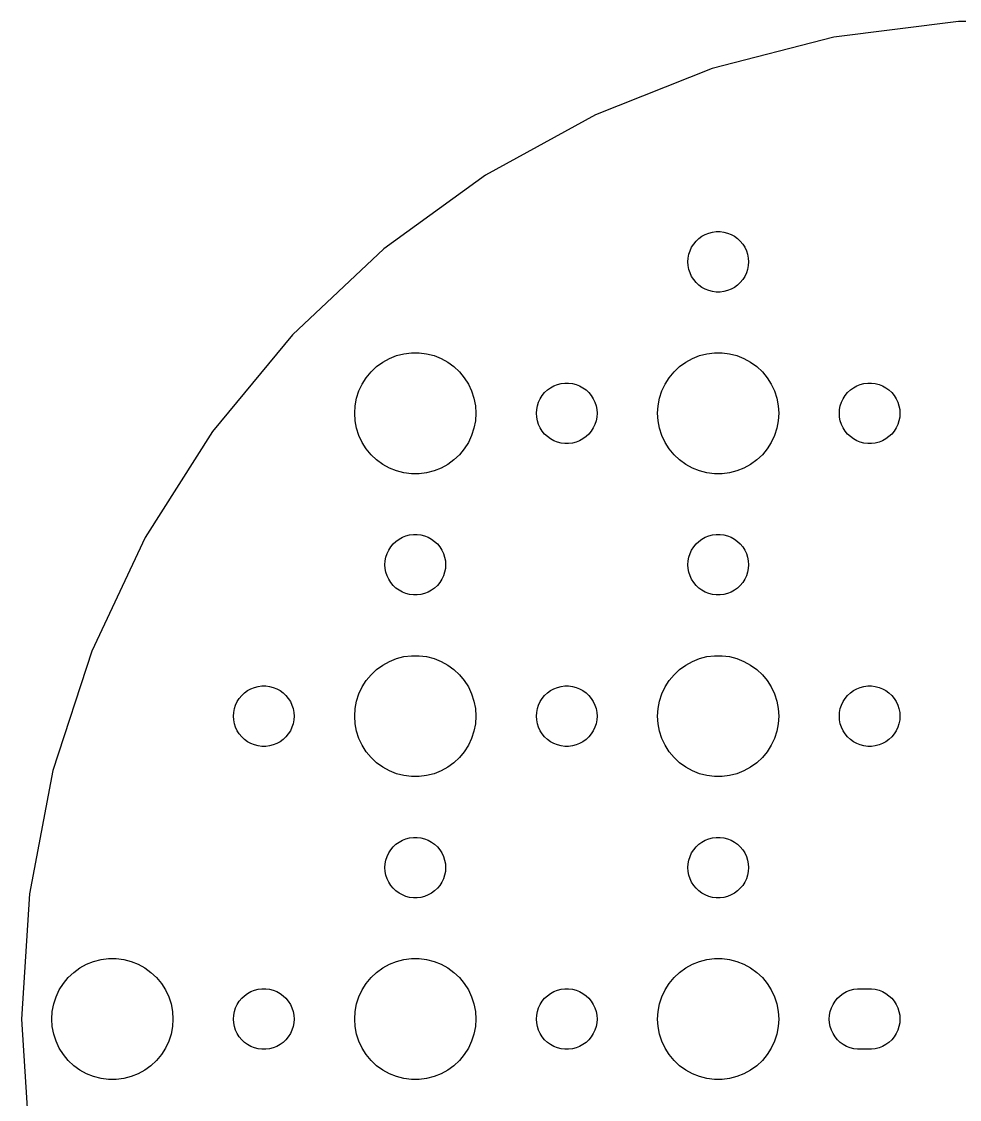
# Model space of a CAD drawing. Header units: metres. Extents: x -49 to 49, y -49 to 159.
# Drawn here: x -49.5 to -3.1, y 106 to 159.4 of the extents above; entities that cross this region are included whole.
import ezdxf

# ---------------------------------------------------------------- set-up
doc = ezdxf.new("R2010")
doc.units = ezdxf.units.M

msp = doc.modelspace()

# ---------------------------------------------------------------- linework, layer by layer
for p, q in [((-3.10791, 159.399), (-9.27475, 158.62)), ((3.10791, 159.399), (-3.10791, 159.399)), ((-9.27475, 158.62), (-15.2953, 157.074)), ((-15.2953, 157.074), (-21.0747, 154.786)), ((-21.0747, 154.786), (-26.5217, 151.791)), ((-26.5217, 151.791), (-31.5504, 148.138)), ((-15.4635, 148.927), (-15.2811, 148.973)), ((-15.2811, 148.973), (-15.0942, 148.997)), ((-15.0942, 148.997), (-14.9058, 148.997)), ((-14.9058, 148.997), (-14.7189, 148.973)), ((-14.7189, 148.973), (-14.5365, 148.927)), ((-16.2135, 148.382), (-16.0934, 148.527)), ((-16.0934, 148.527), (-15.9561, 148.656)), ((-15.9561, 148.656), (-15.8037, 148.766)), ((-15.8037, 148.766), (-15.6387, 148.857)), ((-15.6387, 148.857), (-15.4635, 148.927)), ((-14.5365, 148.927), (-14.3613, 148.857)), ((-14.3613, 148.857), (-14.1963, 148.766)), ((-14.1963, 148.766), (-14.0439, 148.656)), ((-14.0439, 148.656), (-13.9065, 148.527)), ((-13.9065, 148.527), (-13.7865, 148.382)), ((-31.5504, 148.138), (-36.0816, 143.883)), ((-16.4882, 147.688), (-16.4529, 147.873)), ((-16.4529, 147.873), (-16.3947, 148.052)), ((-16.3947, 148.052), (-16.3145, 148.223)), ((-16.3145, 148.223), (-16.2135, 148.382)), ((-13.7865, 148.382), (-13.6855, 148.223)), ((-13.6855, 148.223), (-13.6053, 148.052)), ((-13.6053, 148.052), (-13.5471, 147.873)), ((-13.5471, 147.873), (-13.5118, 147.688)), ((-16.5, 147.5), (-16.4882, 147.688)), ((-16.4882, 147.312), (-16.5, 147.5)), ((-13.5118, 147.688), (-13.5, 147.5)), ((-13.5, 147.5), (-13.5118, 147.312)), ((-16.4529, 147.127), (-16.4882, 147.312)), ((-16.3947, 146.948), (-16.4529, 147.127)), ((-16.3145, 146.777), (-16.3947, 146.948)), ((-13.6053, 146.948), (-13.6855, 146.777)), ((-13.5471, 147.127), (-13.6053, 146.948)), ((-13.5118, 147.312), (-13.5471, 147.127)), ((-16.2135, 146.618), (-16.3145, 146.777)), ((-16.0934, 146.473), (-16.2135, 146.618)), ((-15.9561, 146.344), (-16.0934, 146.473)), ((-15.8037, 146.234), (-15.9561, 146.344)), ((-14.0439, 146.344), (-14.1963, 146.234)), ((-13.9065, 146.473), (-14.0439, 146.344)), ((-13.7865, 146.618), (-13.9065, 146.473)), ((-13.6855, 146.777), (-13.7865, 146.618)), ((-15.6387, 146.143), (-15.8037, 146.234)), ((-15.4635, 146.073), (-15.6387, 146.143)), ((-15.2811, 146.027), (-15.4635, 146.073)), ((-15.0942, 146.003), (-15.2811, 146.027)), ((-14.9058, 146.003), (-15.0942, 146.003)), ((-14.7189, 146.027), (-14.9058, 146.003)), ((-14.5365, 146.073), (-14.7189, 146.027)), ((-14.3613, 146.143), (-14.5365, 146.073)), ((-14.1963, 146.234), (-14.3613, 146.143)), ((-36.0816, 143.883), (-40.0437, 139.093)), ((-31.9123, 142.312), (-31.6075, 142.533)), ((-31.6075, 142.533), (-31.2773, 142.714)), ((-31.2773, 142.714), (-30.927, 142.853)), ((-30.927, 142.853), (-30.5621, 142.947)), ((-30.5621, 142.947), (-30.1884, 142.994)), ((-30.1884, 142.994), (-29.8116, 142.994)), ((-29.8116, 142.994), (-29.4379, 142.947)), ((-29.4379, 142.947), (-29.0729, 142.853)), ((-29.0729, 142.853), (-28.7227, 142.714)), ((-28.7227, 142.714), (-28.3925, 142.533)), ((-28.3925, 142.533), (-28.0877, 142.312)), ((-16.9123, 142.312), (-16.6075, 142.533)), ((-16.6075, 142.533), (-16.2773, 142.714)), ((-16.2773, 142.714), (-15.927, 142.853)), ((-15.927, 142.853), (-15.5621, 142.947)), ((-15.5621, 142.947), (-15.1884, 142.994)), ((-15.1884, 142.994), (-14.8116, 142.994)), ((-14.8116, 142.994), (-14.4379, 142.947)), ((-14.4379, 142.947), (-14.0729, 142.853)), ((-14.0729, 142.853), (-13.7227, 142.714)), ((-13.7227, 142.714), (-13.3925, 142.533)), ((-13.3925, 142.533), (-13.0877, 142.312)), ((-32.427, 141.763), (-32.1869, 142.054)), ((-32.1869, 142.054), (-31.9123, 142.312)), ((-28.0877, 142.312), (-27.8131, 142.054)), ((-27.8131, 142.054), (-27.5729, 141.763)), ((-17.427, 141.763), (-17.1869, 142.054)), ((-17.1869, 142.054), (-16.9123, 142.312)), ((-13.0877, 142.312), (-12.8131, 142.054)), ((-12.8131, 142.054), (-12.5729, 141.763)), ((-32.6289, 141.445), (-32.427, 141.763)), ((-27.5729, 141.763), (-27.3711, 141.445)), ((-22.9635, 141.427), (-22.7811, 141.473)), ((-22.7811, 141.473), (-22.5942, 141.497)), ((-22.5942, 141.497), (-22.4058, 141.497)), ((-22.4058, 141.497), (-22.2189, 141.473)), ((-22.2189, 141.473), (-22.0365, 141.427)), ((-17.6289, 141.445), (-17.427, 141.763)), ((-12.5729, 141.763), (-12.3711, 141.445)), ((-7.96352, 141.427), (-7.78107, 141.473)), ((-7.78107, 141.473), (-7.59418, 141.497)), ((-7.59418, 141.497), (-7.40581, 141.497)), ((-7.40581, 141.497), (-7.21892, 141.473)), ((-7.21892, 141.473), (-7.03647, 141.427)), ((-32.9057, 140.746), (-32.7893, 141.104)), ((-32.7893, 141.104), (-32.6289, 141.445)), ((-27.3711, 141.445), (-27.2107, 141.104)), ((-27.2107, 141.104), (-27.0942, 140.746)), ((-23.7135, 140.882), (-23.5934, 141.027)), ((-23.5934, 141.027), (-23.4561, 141.156)), ((-23.4561, 141.156), (-23.3037, 141.266)), ((-23.3037, 141.266), (-23.1387, 141.357)), ((-23.1387, 141.357), (-22.9635, 141.427)), ((-22.0365, 141.427), (-21.8613, 141.357)), ((-21.8613, 141.357), (-21.6963, 141.266)), ((-21.6963, 141.266), (-21.5439, 141.156)), ((-21.5439, 141.156), (-21.4065, 141.027)), ((-21.4065, 141.027), (-21.2865, 140.882)), ((-17.9057, 140.746), (-17.7893, 141.104)), ((-17.7893, 141.104), (-17.6289, 141.445)), ((-12.3711, 141.445), (-12.2107, 141.104)), ((-12.2107, 141.104), (-12.0942, 140.746)), ((-8.71352, 140.882), (-8.59344, 141.027)), ((-8.59344, 141.027), (-8.45613, 141.156)), ((-8.45613, 141.156), (-8.30373, 141.266)), ((-8.30373, 141.266), (-8.13866, 141.357)), ((-8.13866, 141.357), (-7.96352, 141.427)), ((-7.03647, 141.427), (-6.86133, 141.357)), ((-6.86133, 141.357), (-6.69626, 141.266)), ((-6.69626, 141.266), (-6.54385, 141.156)), ((-6.54385, 141.156), (-6.40654, 141.027)), ((-6.40654, 141.027), (-6.28647, 140.882)), ((-32.9763, 140.376), (-32.9057, 140.746)), ((-27.0942, 140.746), (-27.0237, 140.376)), ((-23.9529, 140.373), (-23.8947, 140.552)), ((-23.8947, 140.552), (-23.8145, 140.723)), ((-23.8145, 140.723), (-23.7135, 140.882)), ((-21.2865, 140.882), (-21.1855, 140.723)), ((-21.1855, 140.723), (-21.1053, 140.552)), ((-21.1053, 140.552), (-21.0471, 140.373)), ((-17.9763, 140.376), (-17.9057, 140.746)), ((-12.0942, 140.746), (-12.0237, 140.376)), ((-8.95287, 140.373), (-8.89465, 140.552)), ((-8.89465, 140.552), (-8.81445, 140.723)), ((-8.81445, 140.723), (-8.71352, 140.882)), ((-6.28647, 140.882), (-6.18553, 140.723)), ((-6.18553, 140.723), (-6.10533, 140.552)), ((-6.10533, 140.552), (-6.04712, 140.373)), ((-33, 140), (-32.9763, 140.376)), ((-32.9763, 139.624), (-33, 140)), ((-27.0237, 140.376), (-27, 140)), ((-27, 140), (-27.0237, 139.624)), ((-24, 140), (-23.9882, 140.188)), ((-23.9882, 139.812), (-24, 140)), ((-23.9882, 140.188), (-23.9529, 140.373)), ((-21.0471, 140.373), (-21.0118, 140.188)), ((-21.0118, 140.188), (-21, 140)), ((-21, 140), (-21.0118, 139.812)), ((-18, 140), (-17.9763, 140.376)), ((-17.9763, 139.624), (-18, 140)), ((-12.0237, 140.376), (-12, 140)), ((-12, 140), (-12.0237, 139.624)), ((-9, 140), (-8.98816, 140.188)), ((-8.98816, 139.812), (-9, 140)), ((-8.98816, 140.188), (-8.95287, 140.373)), ((-6.04712, 140.373), (-6.01183, 140.188)), ((-6.01183, 140.188), (-6, 140)), ((-6, 140), (-6.01183, 139.812)), ((-32.9057, 139.254), (-32.9763, 139.624)), ((-27.0237, 139.624), (-27.0942, 139.254)), ((-23.9529, 139.627), (-23.9882, 139.812)), ((-23.8947, 139.448), (-23.9529, 139.627)), ((-23.8145, 139.277), (-23.8947, 139.448)), ((-21.1053, 139.448), (-21.1855, 139.277)), ((-21.0471, 139.627), (-21.1053, 139.448)), ((-21.0118, 139.812), (-21.0471, 139.627)), ((-17.9057, 139.254), (-17.9763, 139.624)), ((-12.0237, 139.624), (-12.0942, 139.254)), ((-8.95287, 139.627), (-8.98816, 139.812)), ((-8.89465, 139.448), (-8.95287, 139.627)), ((-8.81445, 139.277), (-8.89465, 139.448)), ((-6.10533, 139.448), (-6.18553, 139.277)), ((-6.04712, 139.627), (-6.10533, 139.448)), ((-6.01183, 139.812), (-6.04712, 139.627)), ((-40.0437, 139.093), (-43.3743, 133.845)), ((-32.7893, 138.896), (-32.9057, 139.254)), ((-32.6289, 138.555), (-32.7893, 138.896)), ((-27.2107, 138.896), (-27.3711, 138.555)), ((-27.0942, 139.254), (-27.2107, 138.896)), ((-23.7135, 139.118), (-23.8145, 139.277)), ((-23.5934, 138.973), (-23.7135, 139.118)), ((-23.4561, 138.844), (-23.5934, 138.973)), ((-23.3037, 138.734), (-23.4561, 138.844)), ((-21.5439, 138.844), (-21.6963, 138.734)), ((-21.4065, 138.973), (-21.5439, 138.844)), ((-21.2865, 139.118), (-21.4065, 138.973)), ((-21.1855, 139.277), (-21.2865, 139.118)), ((-17.7893, 138.896), (-17.9057, 139.254)), ((-17.6289, 138.555), (-17.7893, 138.896)), ((-12.2107, 138.896), (-12.3711, 138.555)), ((-12.0942, 139.254), (-12.2107, 138.896)), ((-8.71352, 139.118), (-8.81445, 139.277)), ((-8.59344, 138.973), (-8.71352, 139.118)), ((-8.45613, 138.844), (-8.59344, 138.973)), ((-8.30373, 138.734), (-8.45613, 138.844)), ((-6.54385, 138.844), (-6.69626, 138.734)), ((-6.40654, 138.973), (-6.54385, 138.844)), ((-6.28647, 139.118), (-6.40654, 138.973)), ((-6.18553, 139.277), (-6.28647, 139.118)), ((-32.427, 138.237), (-32.6289, 138.555)), ((-27.3711, 138.555), (-27.5729, 138.237)), ((-23.1387, 138.643), (-23.3037, 138.734)), ((-22.9635, 138.573), (-23.1387, 138.643)), ((-22.7811, 138.527), (-22.9635, 138.573)), ((-22.5942, 138.503), (-22.7811, 138.527)), ((-22.4058, 138.503), (-22.5942, 138.503)), ((-22.2189, 138.527), (-22.4058, 138.503)), ((-22.0365, 138.573), (-22.2189, 138.527)), ((-21.8613, 138.643), (-22.0365, 138.573)), ((-21.6963, 138.734), (-21.8613, 138.643)), ((-17.427, 138.237), (-17.6289, 138.555)), ((-12.3711, 138.555), (-12.5729, 138.237)), ((-8.13866, 138.643), (-8.30373, 138.734)), ((-7.96352, 138.573), (-8.13866, 138.643)), ((-7.78107, 138.527), (-7.96352, 138.573)), ((-7.59418, 138.503), (-7.78107, 138.527)), ((-7.40581, 138.503), (-7.59418, 138.503)), ((-7.21892, 138.527), (-7.40581, 138.503)), ((-7.03647, 138.573), (-7.21892, 138.527)), ((-6.86133, 138.643), (-7.03647, 138.573)), ((-6.69626, 138.734), (-6.86133, 138.643)), ((-32.1869, 137.946), (-32.427, 138.237)), ((-31.9123, 137.688), (-32.1869, 137.946)), ((-27.8131, 137.946), (-28.0877, 137.688)), ((-27.5729, 138.237), (-27.8131, 137.946)), ((-17.1869, 137.946), (-17.427, 138.237)), ((-16.9123, 137.688), (-17.1869, 137.946)), ((-12.8131, 137.946), (-13.0877, 137.688)), ((-12.5729, 138.237), (-12.8131, 137.946)), ((-31.6075, 137.467), (-31.9123, 137.688)), ((-31.2773, 137.286), (-31.6075, 137.467)), ((-30.927, 137.147), (-31.2773, 137.286)), ((-28.7227, 137.286), (-29.0729, 137.147)), ((-28.3925, 137.467), (-28.7227, 137.286)), ((-28.0877, 137.688), (-28.3925, 137.467)), ((-16.6075, 137.467), (-16.9123, 137.688)), ((-16.2773, 137.286), (-16.6075, 137.467)), ((-15.927, 137.147), (-16.2773, 137.286)), ((-13.7227, 137.286), (-14.0729, 137.147)), ((-13.3925, 137.467), (-13.7227, 137.286)), ((-13.0877, 137.688), (-13.3925, 137.467)), ((-30.5621, 137.053), (-30.927, 137.147)), ((-30.1884, 137.006), (-30.5621, 137.053)), ((-29.8116, 137.006), (-30.1884, 137.006)), ((-29.4379, 137.053), (-29.8116, 137.006)), ((-29.0729, 137.147), (-29.4379, 137.053)), ((-15.5621, 137.053), (-15.927, 137.147)), ((-15.1884, 137.006), (-15.5621, 137.053)), ((-14.8116, 137.006), (-15.1884, 137.006)), ((-14.4379, 137.053), (-14.8116, 137.006)), ((-14.0729, 137.147), (-14.4379, 137.053)), ((-30.2811, 133.973), (-30.0942, 133.997)), ((-30.0942, 133.997), (-29.9058, 133.997)), ((-29.9058, 133.997), (-29.7189, 133.973)), ((-15.2811, 133.973), (-15.0942, 133.997)), ((-15.0942, 133.997), (-14.9058, 133.997)), ((-14.9058, 133.997), (-14.7189, 133.973)), ((-43.3743, 133.845), (-46.0209, 128.221)), ((-31.2135, 133.382), (-31.0934, 133.527)), ((-31.0934, 133.527), (-30.9561, 133.656)), ((-30.9561, 133.656), (-30.8037, 133.766)), ((-30.8037, 133.766), (-30.6387, 133.857)), ((-30.6387, 133.857), (-30.4635, 133.927)), ((-30.4635, 133.927), (-30.2811, 133.973)), ((-29.7189, 133.973), (-29.5365, 133.927)), ((-29.5365, 133.927), (-29.3613, 133.857)), ((-29.3613, 133.857), (-29.1963, 133.766)), ((-29.1963, 133.766), (-29.0439, 133.656)), ((-29.0439, 133.656), (-28.9065, 133.527)), ((-28.9065, 133.527), (-28.7865, 133.382)), ((-16.2135, 133.382), (-16.0934, 133.527)), ((-16.0934, 133.527), (-15.9561, 133.656)), ((-15.9561, 133.656), (-15.8037, 133.766)), ((-15.8037, 133.766), (-15.6387, 133.857)), ((-15.6387, 133.857), (-15.4635, 133.927)), ((-15.4635, 133.927), (-15.2811, 133.973)), ((-14.7189, 133.973), (-14.5365, 133.927)), ((-14.5365, 133.927), (-14.3613, 133.857)), ((-14.3613, 133.857), (-14.1963, 133.766)), ((-14.1963, 133.766), (-14.0439, 133.656)), ((-14.0439, 133.656), (-13.9065, 133.527)), ((-13.9065, 133.527), (-13.7865, 133.382)), ((-31.4529, 132.873), (-31.3947, 133.052)), ((-31.3947, 133.052), (-31.3145, 133.223)), ((-31.3145, 133.223), (-31.2135, 133.382)), ((-28.7865, 133.382), (-28.6855, 133.223)), ((-28.6855, 133.223), (-28.6053, 133.052)), ((-28.6053, 133.052), (-28.5471, 132.873)), ((-16.4529, 132.873), (-16.3947, 133.052)), ((-16.3947, 133.052), (-16.3145, 133.223)), ((-16.3145, 133.223), (-16.2135, 133.382)), ((-13.7865, 133.382), (-13.6855, 133.223)), ((-13.6855, 133.223), (-13.6053, 133.052)), ((-13.6053, 133.052), (-13.5471, 132.873)), ((-31.5, 132.5), (-31.4882, 132.688)), ((-31.4882, 132.312), (-31.5, 132.5)), ((-31.4882, 132.688), (-31.4529, 132.873)), ((-28.5471, 132.873), (-28.5118, 132.688)), ((-28.5118, 132.688), (-28.5, 132.5)), ((-28.5, 132.5), (-28.5118, 132.312)), ((-16.5, 132.5), (-16.4882, 132.688)), ((-16.4882, 132.312), (-16.5, 132.5)), ((-16.4882, 132.688), (-16.4529, 132.873)), ((-13.5471, 132.873), (-13.5118, 132.688)), ((-13.5118, 132.688), (-13.5, 132.5)), ((-13.5, 132.5), (-13.5118, 132.312)), ((-31.4529, 132.127), (-31.4882, 132.312)), ((-31.3947, 131.948), (-31.4529, 132.127)), ((-31.3145, 131.777), (-31.3947, 131.948)), ((-28.6053, 131.948), (-28.6855, 131.777)), ((-28.5471, 132.127), (-28.6053, 131.948)), ((-28.5118, 132.312), (-28.5471, 132.127)), ((-16.4529, 132.127), (-16.4882, 132.312)), ((-16.3947, 131.948), (-16.4529, 132.127)), ((-16.3145, 131.777), (-16.3947, 131.948)), ((-13.6053, 131.948), (-13.6855, 131.777)), ((-13.5471, 132.127), (-13.6053, 131.948)), ((-13.5118, 132.312), (-13.5471, 132.127)), ((-31.2135, 131.618), (-31.3145, 131.777)), ((-31.0934, 131.473), (-31.2135, 131.618)), ((-30.9561, 131.344), (-31.0934, 131.473)), ((-30.8037, 131.234), (-30.9561, 131.344)), ((-29.0439, 131.344), (-29.1963, 131.234)), ((-28.9065, 131.473), (-29.0439, 131.344)), ((-28.7865, 131.618), (-28.9065, 131.473)), ((-28.6855, 131.777), (-28.7865, 131.618)), ((-16.2135, 131.618), (-16.3145, 131.777)), ((-16.0934, 131.473), (-16.2135, 131.618)), ((-15.9561, 131.344), (-16.0934, 131.473)), ((-15.8037, 131.234), (-15.9561, 131.344)), ((-14.0439, 131.344), (-14.1963, 131.234)), ((-13.9065, 131.473), (-14.0439, 131.344)), ((-13.7865, 131.618), (-13.9065, 131.473)), ((-13.6855, 131.777), (-13.7865, 131.618)), ((-30.6387, 131.143), (-30.8037, 131.234)), ((-30.4635, 131.073), (-30.6387, 131.143)), ((-30.2811, 131.027), (-30.4635, 131.073)), ((-30.0942, 131.003), (-30.2811, 131.027)), ((-29.9058, 131.003), (-30.0942, 131.003)), ((-29.7189, 131.027), (-29.9058, 131.003)), ((-29.5365, 131.073), (-29.7189, 131.027)), ((-29.3613, 131.143), (-29.5365, 131.073)), ((-29.1963, 131.234), (-29.3613, 131.143)), ((-15.6387, 131.143), (-15.8037, 131.234)), ((-15.4635, 131.073), (-15.6387, 131.143)), ((-15.2811, 131.027), (-15.4635, 131.073)), ((-15.0942, 131.003), (-15.2811, 131.027)), ((-14.9058, 131.003), (-15.0942, 131.003)), ((-14.7189, 131.027), (-14.9058, 131.003)), ((-14.5365, 131.073), (-14.7189, 131.027)), ((-14.3613, 131.143), (-14.5365, 131.073)), ((-14.1963, 131.234), (-14.3613, 131.143)), ((-46.0209, 128.221), (-47.9417, 122.309)), ((-31.6075, 127.533), (-31.2773, 127.714)), ((-31.2773, 127.714), (-30.927, 127.853)), ((-30.927, 127.853), (-30.5621, 127.947)), ((-30.5621, 127.947), (-30.1884, 127.994)), ((-30.1884, 127.994), (-29.8116, 127.994)), ((-29.8116, 127.994), (-29.4379, 127.947)), ((-29.4379, 127.947), (-29.0729, 127.853)), ((-29.0729, 127.853), (-28.7227, 127.714)), ((-28.7227, 127.714), (-28.3925, 127.533)), ((-16.6075, 127.533), (-16.2773, 127.714)), ((-16.2773, 127.714), (-15.927, 127.853)), ((-15.927, 127.853), (-15.5621, 127.947)), ((-15.5621, 127.947), (-15.1884, 127.994)), ((-15.1884, 127.994), (-14.8116, 127.994)), ((-14.8116, 127.994), (-14.4379, 127.947)), ((-14.4379, 127.947), (-14.0729, 127.853)), ((-14.0729, 127.853), (-13.7227, 127.714)), ((-13.7227, 127.714), (-13.3925, 127.533)), ((-32.427, 126.763), (-32.1869, 127.054)), ((-32.1869, 127.054), (-31.9123, 127.312)), ((-31.9123, 127.312), (-31.6075, 127.533)), ((-28.3925, 127.533), (-28.0877, 127.312)), ((-28.0877, 127.312), (-27.8131, 127.054)), ((-27.8131, 127.054), (-27.5729, 126.763)), ((-17.427, 126.763), (-17.1869, 127.054)), ((-17.1869, 127.054), (-16.9123, 127.312)), ((-16.9123, 127.312), (-16.6075, 127.533)), ((-13.3925, 127.533), (-13.0877, 127.312)), ((-13.0877, 127.312), (-12.8131, 127.054)), ((-12.8131, 127.054), (-12.5729, 126.763)), ((-32.6289, 126.445), (-32.427, 126.763)), ((-27.5729, 126.763), (-27.3711, 126.445)), ((-17.6289, 126.445), (-17.427, 126.763)), ((-12.5729, 126.763), (-12.3711, 126.445)), ((-38.7135, 125.882), (-38.5934, 126.027)), ((-38.5934, 126.027), (-38.4561, 126.156)), ((-38.4561, 126.156), (-38.3037, 126.266)), ((-38.3037, 126.266), (-38.1387, 126.357)), ((-38.1387, 126.357), (-37.9635, 126.427)), ((-37.9635, 126.427), (-37.7811, 126.473)), ((-37.7811, 126.473), (-37.5942, 126.497)), ((-37.5942, 126.497), (-37.4058, 126.497)), ((-37.4058, 126.497), (-37.2189, 126.473)), ((-37.2189, 126.473), (-37.0365, 126.427)), ((-37.0365, 126.427), (-36.8613, 126.357)), ((-36.8613, 126.357), (-36.6963, 126.266)), ((-36.6963, 126.266), (-36.5439, 126.156)), ((-36.5439, 126.156), (-36.4065, 126.027)), ((-36.4065, 126.027), (-36.2865, 125.882)), ((-32.9057, 125.746), (-32.7893, 126.104)), ((-32.7893, 126.104), (-32.6289, 126.445)), ((-27.3711, 126.445), (-27.2107, 126.104)), ((-27.2107, 126.104), (-27.0942, 125.746)), ((-23.7135, 125.882), (-23.5934, 126.027)), ((-23.5934, 126.027), (-23.4561, 126.156)), ((-23.4561, 126.156), (-23.3037, 126.266)), ((-23.3037, 126.266), (-23.1387, 126.357)), ((-23.1387, 126.357), (-22.9635, 126.427)), ((-22.9635, 126.427), (-22.7811, 126.473)), ((-22.7811, 126.473), (-22.5942, 126.497)), ((-22.5942, 126.497), (-22.4058, 126.497)), ((-22.4058, 126.497), (-22.2189, 126.473)), ((-22.2189, 126.473), (-22.0365, 126.427)), ((-22.0365, 126.427), (-21.8613, 126.357)), ((-21.8613, 126.357), (-21.6963, 126.266)), ((-21.6963, 126.266), (-21.5439, 126.156)), ((-21.5439, 126.156), (-21.4065, 126.027)), ((-21.4065, 126.027), (-21.2865, 125.882)), ((-17.9057, 125.746), (-17.7893, 126.104)), ((-17.7893, 126.104), (-17.6289, 126.445)), ((-12.3711, 126.445), (-12.2107, 126.104)), ((-12.2107, 126.104), (-12.0942, 125.746)), ((-8.71352, 125.882), (-8.59344, 126.027)), ((-8.59344, 126.027), (-8.45613, 126.156)), ((-8.45613, 126.156), (-8.30373, 126.266)), ((-8.30373, 126.266), (-8.13866, 126.357)), ((-8.13866, 126.357), (-7.96352, 126.427)), ((-7.96352, 126.427), (-7.78107, 126.473)), ((-7.78107, 126.473), (-7.59418, 126.497)), ((-7.59418, 126.497), (-7.40581, 126.497)), ((-7.40581, 126.497), (-7.21892, 126.473)), ((-7.21892, 126.473), (-7.03647, 126.427)), ((-7.03647, 126.427), (-6.86133, 126.357)), ((-6.86133, 126.357), (-6.69626, 126.266)), ((-6.69626, 126.266), (-6.54385, 126.156)), ((-6.54385, 126.156), (-6.40654, 126.027)), ((-6.40654, 126.027), (-6.28647, 125.882)), ((-38.9529, 125.373), (-38.8947, 125.552)), ((-38.8947, 125.552), (-38.8145, 125.723)), ((-38.8145, 125.723), (-38.7135, 125.882)), ((-36.2865, 125.882), (-36.1855, 125.723)), ((-36.1855, 125.723), (-36.1053, 125.552)), ((-36.1053, 125.552), (-36.0471, 125.373)), ((-32.9763, 125.376), (-32.9057, 125.746)), ((-27.0942, 125.746), (-27.0237, 125.376)), ((-23.9529, 125.373), (-23.8947, 125.552)), ((-23.8947, 125.552), (-23.8145, 125.723)), ((-23.8145, 125.723), (-23.7135, 125.882)), ((-21.2865, 125.882), (-21.1855, 125.723)), ((-21.1855, 125.723), (-21.1053, 125.552)), ((-21.1053, 125.552), (-21.0471, 125.373)), ((-17.9763, 125.376), (-17.9057, 125.746)), ((-12.0942, 125.746), (-12.0237, 125.376)), ((-8.95287, 125.373), (-8.89465, 125.552)), ((-8.89465, 125.552), (-8.81445, 125.723)), ((-8.81445, 125.723), (-8.71352, 125.882)), ((-6.28647, 125.882), (-6.18553, 125.723)), ((-6.18553, 125.723), (-6.10533, 125.552)), ((-6.10533, 125.552), (-6.04712, 125.373)), ((-39, 125), (-38.9882, 125.188)), ((-38.9882, 124.812), (-39, 125)), ((-38.9882, 125.188), (-38.9529, 125.373)), ((-36.0471, 125.373), (-36.0118, 125.188)), ((-36.0118, 125.188), (-36, 125)), ((-36, 125), (-36.0118, 124.812)), ((-33, 125), (-32.9763, 125.376)), ((-32.9763, 124.624), (-33, 125)), ((-27.0237, 125.376), (-27, 125)), ((-27, 125), (-27.0237, 124.624)), ((-24, 125), (-23.9882, 125.188)), ((-23.9882, 124.812), (-24, 125)), ((-23.9882, 125.188), (-23.9529, 125.373)), ((-21.0471, 125.373), (-21.0118, 125.188)), ((-21.0118, 125.188), (-21, 125)), ((-21, 125), (-21.0118, 124.812)), ((-18, 125), (-17.9763, 125.376)), ((-17.9763, 124.624), (-18, 125)), ((-12.0237, 125.376), (-12, 125)), ((-12, 125), (-12.0237, 124.624)), ((-9, 125), (-8.98816, 125.188)), ((-8.98816, 124.812), (-9, 125)), ((-8.98816, 125.188), (-8.95287, 125.373)), ((-6.04712, 125.373), (-6.01183, 125.188)), ((-6.01183, 125.188), (-6, 125)), ((-6, 125), (-6.01183, 124.812)), ((-38.9529, 124.627), (-38.9882, 124.812)), ((-38.8947, 124.448), (-38.9529, 124.627)), ((-38.8145, 124.277), (-38.8947, 124.448)), ((-36.1053, 124.448), (-36.1855, 124.277)), ((-36.0471, 124.627), (-36.1053, 124.448)), ((-36.0118, 124.812), (-36.0471, 124.627)), ((-32.9057, 124.254), (-32.9763, 124.624)), ((-27.0237, 124.624), (-27.0942, 124.254)), ((-23.9529, 124.627), (-23.9882, 124.812)), ((-23.8947, 124.448), (-23.9529, 124.627)), ((-23.8145, 124.277), (-23.8947, 124.448)), ((-21.1053, 124.448), (-21.1855, 124.277)), ((-21.0471, 124.627), (-21.1053, 124.448)), ((-21.0118, 124.812), (-21.0471, 124.627)), ((-17.9057, 124.254), (-17.9763, 124.624)), ((-12.0237, 124.624), (-12.0942, 124.254)), ((-8.95287, 124.627), (-8.98816, 124.812)), ((-8.89465, 124.448), (-8.95287, 124.627)), ((-8.81445, 124.277), (-8.89465, 124.448)), ((-6.10533, 124.448), (-6.18553, 124.277)), ((-6.04712, 124.627), (-6.10533, 124.448)), ((-6.01183, 124.812), (-6.04712, 124.627)), ((-38.7135, 124.118), (-38.8145, 124.277)), ((-38.5934, 123.973), (-38.7135, 124.118)), ((-38.4561, 123.844), (-38.5934, 123.973)), ((-38.3037, 123.734), (-38.4561, 123.844)), ((-36.5439, 123.844), (-36.6963, 123.734)), ((-36.4065, 123.973), (-36.5439, 123.844)), ((-36.2865, 124.118), (-36.4065, 123.973)), ((-36.1855, 124.277), (-36.2865, 124.118)), ((-32.7893, 123.896), (-32.9057, 124.254)), ((-32.6289, 123.555), (-32.7893, 123.896)), ((-27.2107, 123.896), (-27.3711, 123.555)), ((-27.0942, 124.254), (-27.2107, 123.896)), ((-23.7135, 124.118), (-23.8145, 124.277)), ((-23.5934, 123.973), (-23.7135, 124.118)), ((-23.4561, 123.844), (-23.5934, 123.973)), ((-23.3037, 123.734), (-23.4561, 123.844)), ((-21.5439, 123.844), (-21.6963, 123.734)), ((-21.4065, 123.973), (-21.5439, 123.844)), ((-21.2865, 124.118), (-21.4065, 123.973)), ((-21.1855, 124.277), (-21.2865, 124.118)), ((-17.7893, 123.896), (-17.9057, 124.254)), ((-17.6289, 123.555), (-17.7893, 123.896)), ((-12.2107, 123.896), (-12.3711, 123.555)), ((-12.0942, 124.254), (-12.2107, 123.896)), ((-8.71352, 124.118), (-8.81445, 124.277)), ((-8.59344, 123.973), (-8.71352, 124.118)), ((-8.45613, 123.844), (-8.59344, 123.973)), ((-8.30373, 123.734), (-8.45613, 123.844)), ((-6.54385, 123.844), (-6.69626, 123.734)), ((-6.40654, 123.973), (-6.54385, 123.844)), ((-6.28647, 124.118), (-6.40654, 123.973)), ((-6.18553, 124.277), (-6.28647, 124.118)), ((-38.1387, 123.643), (-38.3037, 123.734)), ((-37.9635, 123.573), (-38.1387, 123.643)), ((-37.7811, 123.527), (-37.9635, 123.573)), ((-37.5942, 123.503), (-37.7811, 123.527)), ((-37.4058, 123.503), (-37.5942, 123.503)), ((-37.2189, 123.527), (-37.4058, 123.503)), ((-37.0365, 123.573), (-37.2189, 123.527)), ((-36.8613, 123.643), (-37.0365, 123.573)), ((-36.6963, 123.734), (-36.8613, 123.643)), ((-32.427, 123.237), (-32.6289, 123.555)), ((-27.3711, 123.555), (-27.5729, 123.237)), ((-23.1387, 123.643), (-23.3037, 123.734)), ((-22.9635, 123.573), (-23.1387, 123.643)), ((-22.7811, 123.527), (-22.9635, 123.573)), ((-22.5942, 123.503), (-22.7811, 123.527)), ((-22.4058, 123.503), (-22.5942, 123.503)), ((-22.2189, 123.527), (-22.4058, 123.503)), ((-22.0365, 123.573), (-22.2189, 123.527)), ((-21.8613, 123.643), (-22.0365, 123.573)), ((-21.6963, 123.734), (-21.8613, 123.643)), ((-17.427, 123.237), (-17.6289, 123.555)), ((-12.3711, 123.555), (-12.5729, 123.237)), ((-8.13866, 123.643), (-8.30373, 123.734)), ((-7.96352, 123.573), (-8.13866, 123.643)), ((-7.78107, 123.527), (-7.96352, 123.573)), ((-7.59418, 123.503), (-7.78107, 123.527)), ((-7.40581, 123.503), (-7.59418, 123.503)), ((-7.21892, 123.527), (-7.40581, 123.503)), ((-7.03647, 123.573), (-7.21892, 123.527)), ((-6.86133, 123.643), (-7.03647, 123.573)), ((-6.69626, 123.734), (-6.86133, 123.643)), ((-32.1869, 122.946), (-32.427, 123.237)), ((-31.9123, 122.688), (-32.1869, 122.946)), ((-27.8131, 122.946), (-28.0877, 122.688)), ((-27.5729, 123.237), (-27.8131, 122.946)), ((-17.1869, 122.946), (-17.427, 123.237)), ((-16.9123, 122.688), (-17.1869, 122.946)), ((-12.8131, 122.946), (-13.0877, 122.688)), ((-12.5729, 123.237), (-12.8131, 122.946)), ((-47.9417, 122.309), (-49.1064, 116.204)), ((-31.6075, 122.467), (-31.9123, 122.688)), ((-31.2773, 122.286), (-31.6075, 122.467)), ((-30.927, 122.147), (-31.2773, 122.286)), ((-28.7227, 122.286), (-29.0729, 122.147)), ((-28.3925, 122.467), (-28.7227, 122.286)), ((-28.0877, 122.688), (-28.3925, 122.467)), ((-16.6075, 122.467), (-16.9123, 122.688)), ((-16.2773, 122.286), (-16.6075, 122.467)), ((-15.927, 122.147), (-16.2773, 122.286)), ((-13.7227, 122.286), (-14.0729, 122.147)), ((-13.3925, 122.467), (-13.7227, 122.286)), ((-13.0877, 122.688), (-13.3925, 122.467)), ((-30.5621, 122.053), (-30.927, 122.147)), ((-30.1884, 122.006), (-30.5621, 122.053)), ((-29.8116, 122.006), (-30.1884, 122.006)), ((-29.4379, 122.053), (-29.8116, 122.006)), ((-29.0729, 122.147), (-29.4379, 122.053)), ((-15.5621, 122.053), (-15.927, 122.147)), ((-15.1884, 122.006), (-15.5621, 122.053)), ((-14.8116, 122.006), (-15.1884, 122.006)), ((-14.4379, 122.053), (-14.8116, 122.006)), ((-14.0729, 122.147), (-14.4379, 122.053)), ((-31.2135, 118.382), (-31.0934, 118.527)), ((-31.0934, 118.527), (-30.9561, 118.656)), ((-30.9561, 118.656), (-30.8037, 118.766)), ((-30.8037, 118.766), (-30.6387, 118.857)), ((-30.6387, 118.857), (-30.4635, 118.927)), ((-30.4635, 118.927), (-30.2811, 118.973)), ((-30.2811, 118.973), (-30.0942, 118.997)), ((-30.0942, 118.997), (-29.9058, 118.997)), ((-29.9058, 118.997), (-29.7189, 118.973)), ((-29.7189, 118.973), (-29.5365, 118.927)), ((-29.5365, 118.927), (-29.3613, 118.857)), ((-29.3613, 118.857), (-29.1963, 118.766)), ((-29.1963, 118.766), (-29.0439, 118.656)), ((-29.0439, 118.656), (-28.9065, 118.527)), ((-28.9065, 118.527), (-28.7865, 118.382)), ((-16.2135, 118.382), (-16.0934, 118.527)), ((-16.0934, 118.527), (-15.9561, 118.656)), ((-15.9561, 118.656), (-15.8037, 118.766)), ((-15.8037, 118.766), (-15.6387, 118.857)), ((-15.6387, 118.857), (-15.4635, 118.927)), ((-15.4635, 118.927), (-15.2811, 118.973)), ((-15.2811, 118.973), (-15.0942, 118.997)), ((-15.0942, 118.997), (-14.9058, 118.997)), ((-14.9058, 118.997), (-14.7189, 118.973)), ((-14.7189, 118.973), (-14.5365, 118.927)), ((-14.5365, 118.927), (-14.3613, 118.857)), ((-14.3613, 118.857), (-14.1963, 118.766)), ((-14.1963, 118.766), (-14.0439, 118.656)), ((-14.0439, 118.656), (-13.9065, 118.527)), ((-13.9065, 118.527), (-13.7865, 118.382)), ((-31.4529, 117.873), (-31.3947, 118.052)), ((-31.3947, 118.052), (-31.3145, 118.223)), ((-31.3145, 118.223), (-31.2135, 118.382)), ((-28.7865, 118.382), (-28.6855, 118.223)), ((-28.6855, 118.223), (-28.6053, 118.052)), ((-28.6053, 118.052), (-28.5471, 117.873)), ((-16.4529, 117.873), (-16.3947, 118.052)), ((-16.3947, 118.052), (-16.3145, 118.223)), ((-16.3145, 118.223), (-16.2135, 118.382)), ((-13.7865, 118.382), (-13.6855, 118.223)), ((-13.6855, 118.223), (-13.6053, 118.052)), ((-13.6053, 118.052), (-13.5471, 117.873)), ((-31.5, 117.5), (-31.4882, 117.688)), ((-31.4882, 117.312), (-31.5, 117.5)), ((-31.4882, 117.688), (-31.4529, 117.873)), ((-28.5471, 117.873), (-28.5118, 117.688)), ((-28.5118, 117.688), (-28.5, 117.5)), ((-28.5, 117.5), (-28.5118, 117.312)), ((-16.5, 117.5), (-16.4882, 117.688)), ((-16.4882, 117.312), (-16.5, 117.5)), ((-16.4882, 117.688), (-16.4529, 117.873)), ((-13.5471, 117.873), (-13.5118, 117.688)), ((-13.5118, 117.688), (-13.5, 117.5)), ((-13.5, 117.5), (-13.5118, 117.312)), ((-31.4529, 117.127), (-31.4882, 117.312)), ((-31.3947, 116.948), (-31.4529, 117.127)), ((-31.3145, 116.777), (-31.3947, 116.948)), ((-28.6053, 116.948), (-28.6855, 116.777)), ((-28.5471, 117.127), (-28.6053, 116.948)), ((-28.5118, 117.312), (-28.5471, 117.127)), ((-16.4529, 117.127), (-16.4882, 117.312)), ((-16.3947, 116.948), (-16.4529, 117.127)), ((-16.3145, 116.777), (-16.3947, 116.948)), ((-13.6053, 116.948), (-13.6855, 116.777)), ((-13.5471, 117.127), (-13.6053, 116.948)), ((-13.5118, 117.312), (-13.5471, 117.127)), ((-31.2135, 116.618), (-31.3145, 116.777)), ((-31.0934, 116.473), (-31.2135, 116.618)), ((-30.9561, 116.344), (-31.0934, 116.473)), ((-28.9065, 116.473), (-29.0439, 116.344)), ((-28.7865, 116.618), (-28.9065, 116.473)), ((-28.6855, 116.777), (-28.7865, 116.618)), ((-16.2135, 116.618), (-16.3145, 116.777)), ((-16.0934, 116.473), (-16.2135, 116.618)), ((-15.9561, 116.344), (-16.0934, 116.473)), ((-13.9065, 116.473), (-14.0439, 116.344)), ((-13.7865, 116.618), (-13.9065, 116.473)), ((-13.6855, 116.777), (-13.7865, 116.618)), ((-49.1064, 116.204), (-49.4967, 110)), ((-30.8037, 116.234), (-30.9561, 116.344)), ((-30.6387, 116.143), (-30.8037, 116.234)), ((-30.4635, 116.073), (-30.6387, 116.143)), ((-30.2811, 116.027), (-30.4635, 116.073)), ((-30.0942, 116.003), (-30.2811, 116.027)), ((-29.9058, 116.003), (-30.0942, 116.003)), ((-29.7189, 116.027), (-29.9058, 116.003)), ((-29.5365, 116.073), (-29.7189, 116.027)), ((-29.3613, 116.143), (-29.5365, 116.073)), ((-29.1963, 116.234), (-29.3613, 116.143)), ((-29.0439, 116.344), (-29.1963, 116.234)), ((-15.8037, 116.234), (-15.9561, 116.344)), ((-15.6387, 116.143), (-15.8037, 116.234)), ((-15.4635, 116.073), (-15.6387, 116.143)), ((-15.2811, 116.027), (-15.4635, 116.073)), ((-15.0942, 116.003), (-15.2811, 116.027)), ((-14.9058, 116.003), (-15.0942, 116.003)), ((-14.7189, 116.027), (-14.9058, 116.003)), ((-14.5365, 116.073), (-14.7189, 116.027)), ((-14.3613, 116.143), (-14.5365, 116.073)), ((-14.1963, 116.234), (-14.3613, 116.143)), ((-14.0439, 116.344), (-14.1963, 116.234)), ((-46.6075, 112.533), (-46.2773, 112.714)), ((-46.2773, 112.714), (-45.927, 112.853)), ((-45.927, 112.853), (-45.5621, 112.947)), ((-45.5621, 112.947), (-45.1884, 112.994)), ((-45.1884, 112.994), (-44.8116, 112.994)), ((-44.8116, 112.994), (-44.4379, 112.947)), ((-44.4379, 112.947), (-44.0729, 112.853)), ((-44.0729, 112.853), (-43.7227, 112.714)), ((-43.7227, 112.714), (-43.3925, 112.533)), ((-31.6075, 112.533), (-31.2773, 112.714)), ((-31.2773, 112.714), (-30.927, 112.853)), ((-30.927, 112.853), (-30.5621, 112.947)), ((-30.5621, 112.947), (-30.1884, 112.994)), ((-30.1884, 112.994), (-29.8116, 112.994)), ((-29.8116, 112.994), (-29.4379, 112.947)), ((-29.4379, 112.947), (-29.0729, 112.853)), ((-29.0729, 112.853), (-28.7227, 112.714)), ((-28.7227, 112.714), (-28.3925, 112.533)), ((-16.6075, 112.533), (-16.2773, 112.714)), ((-16.2773, 112.714), (-15.927, 112.853)), ((-15.927, 112.853), (-15.5621, 112.947)), ((-15.5621, 112.947), (-15.1884, 112.994)), ((-15.1884, 112.994), (-14.8116, 112.994)), ((-14.8116, 112.994), (-14.4379, 112.947)), ((-14.4379, 112.947), (-14.0729, 112.853)), ((-14.0729, 112.853), (-13.7227, 112.714)), ((-13.7227, 112.714), (-13.3925, 112.533)), ((-47.1869, 112.054), (-46.9123, 112.312)), ((-46.9123, 112.312), (-46.6075, 112.533)), ((-43.3925, 112.533), (-43.0877, 112.312)), ((-43.0877, 112.312), (-42.8131, 112.054)), ((-32.1869, 112.054), (-31.9123, 112.312)), ((-31.9123, 112.312), (-31.6075, 112.533)), ((-28.3925, 112.533), (-28.0877, 112.312)), ((-28.0877, 112.312), (-27.8131, 112.054)), ((-17.1869, 112.054), (-16.9123, 112.312)), ((-16.9123, 112.312), (-16.6075, 112.533)), ((-13.3925, 112.533), (-13.0877, 112.312)), ((-13.0877, 112.312), (-12.8131, 112.054)), ((-47.6289, 111.445), (-47.427, 111.763)), ((-47.427, 111.763), (-47.1869, 112.054)), ((-42.8131, 112.054), (-42.5729, 111.763)), ((-42.5729, 111.763), (-42.3711, 111.445)), ((-32.6289, 111.445), (-32.427, 111.763)), ((-32.427, 111.763), (-32.1869, 112.054)), ((-27.8131, 112.054), (-27.5729, 111.763)), ((-27.5729, 111.763), (-27.3711, 111.445)), ((-17.6289, 111.445), (-17.427, 111.763)), ((-17.427, 111.763), (-17.1869, 112.054)), ((-12.8131, 112.054), (-12.5729, 111.763)), ((-12.5729, 111.763), (-12.3711, 111.445)), ((-47.9057, 110.746), (-47.7893, 111.104)), ((-47.7893, 111.104), (-47.6289, 111.445)), ((-42.3711, 111.445), (-42.2107, 111.104)), ((-42.2107, 111.104), (-42.0942, 110.746)), ((-38.5934, 111.027), (-38.4561, 111.156)), ((-38.4561, 111.156), (-38.3037, 111.266)), ((-38.3037, 111.266), (-38.1387, 111.357)), ((-38.1387, 111.357), (-37.9635, 111.427)), ((-37.9635, 111.427), (-37.7811, 111.473)), ((-37.7811, 111.473), (-37.5942, 111.497)), ((-37.5942, 111.497), (-37.4058, 111.497)), ((-37.4058, 111.497), (-37.2189, 111.473)), ((-37.2189, 111.473), (-37.0365, 111.427)), ((-37.0365, 111.427), (-36.8613, 111.357)), ((-36.8613, 111.357), (-36.6963, 111.266)), ((-36.6963, 111.266), (-36.5439, 111.156)), ((-36.5439, 111.156), (-36.4065, 111.027)), ((-32.9057, 110.746), (-32.7893, 111.104)), ((-32.7893, 111.104), (-32.6289, 111.445)), ((-27.3711, 111.445), (-27.2107, 111.104)), ((-27.2107, 111.104), (-27.0942, 110.746)), ((-23.5934, 111.027), (-23.4561, 111.156)), ((-23.4561, 111.156), (-23.3037, 111.266)), ((-23.3037, 111.266), (-23.1387, 111.357)), ((-23.1387, 111.357), (-22.9635, 111.427)), ((-22.9635, 111.427), (-22.7811, 111.473)), ((-22.7811, 111.473), (-22.5942, 111.497)), ((-22.5942, 111.497), (-22.4058, 111.497)), ((-22.4058, 111.497), (-22.2189, 111.473)), ((-22.2189, 111.473), (-22.0365, 111.427)), ((-22.0365, 111.427), (-21.8613, 111.357)), ((-21.8613, 111.357), (-21.6963, 111.266)), ((-21.6963, 111.266), (-21.5439, 111.156)), ((-21.5439, 111.156), (-21.4065, 111.027)), ((-17.9057, 110.746), (-17.7893, 111.104)), ((-17.7893, 111.104), (-17.6289, 111.445)), ((-12.3711, 111.445), (-12.2107, 111.104)), ((-12.2107, 111.104), (-12.0942, 110.746)), ((-9.09344, 111.027), (-8.95613, 111.156)), ((-8.95613, 111.156), (-8.80373, 111.266)), ((-8.80373, 111.266), (-8.63866, 111.357)), ((-8.63866, 111.357), (-8.46352, 111.427)), ((-8.46352, 111.427), (-8.28107, 111.473)), ((-8.28107, 111.473), (-8.09418, 111.497)), ((-8.09418, 111.497), (-7.40581, 111.497)), ((-7.40581, 111.497), (-7.21892, 111.473)), ((-7.21892, 111.473), (-7.03647, 111.427)), ((-7.03647, 111.427), (-6.86133, 111.357)), ((-6.86133, 111.357), (-6.69626, 111.266)), ((-6.69626, 111.266), (-6.54385, 111.156)), ((-6.54385, 111.156), (-6.40654, 111.027)), ((-47.9763, 110.376), (-47.9057, 110.746)), ((-42.0942, 110.746), (-42.0237, 110.376)), ((-38.9529, 110.373), (-38.8947, 110.552)), ((-38.8947, 110.552), (-38.8145, 110.723)), ((-38.8145, 110.723), (-38.7135, 110.882)), ((-38.7135, 110.882), (-38.5934, 111.027)), ((-36.4065, 111.027), (-36.2865, 110.882)), ((-36.2865, 110.882), (-36.1855, 110.723)), ((-36.1855, 110.723), (-36.1053, 110.552)), ((-36.1053, 110.552), (-36.0471, 110.373)), ((-32.9763, 110.376), (-32.9057, 110.746)), ((-27.0942, 110.746), (-27.0237, 110.376)), ((-23.9529, 110.373), (-23.8947, 110.552)), ((-23.8947, 110.552), (-23.8145, 110.723)), ((-23.8145, 110.723), (-23.7135, 110.882)), ((-23.7135, 110.882), (-23.5934, 111.027)), ((-21.4065, 111.027), (-21.2865, 110.882)), ((-21.2865, 110.882), (-21.1855, 110.723)), ((-21.1855, 110.723), (-21.1053, 110.552)), ((-21.1053, 110.552), (-21.0471, 110.373)), ((-17.9763, 110.376), (-17.9057, 110.746)), ((-12.0942, 110.746), (-12.0237, 110.376)), ((-9.45287, 110.373), (-9.39465, 110.552)), ((-9.39465, 110.552), (-9.31445, 110.723)), ((-9.31445, 110.723), (-9.21352, 110.882)), ((-9.21352, 110.882), (-9.09344, 111.027)), ((-6.40654, 111.027), (-6.28647, 110.882)), ((-6.28647, 110.882), (-6.18553, 110.723)), ((-6.18553, 110.723), (-6.10533, 110.552)), ((-6.10533, 110.552), (-6.04712, 110.373)), ((-49.4967, 110), (-49.1064, 103.796)), ((-48, 110), (-47.9763, 110.376)), ((-47.9763, 109.624), (-48, 110)), ((-42.0237, 110.376), (-42, 110)), ((-42, 110), (-42.0237, 109.624)), ((-39, 110), (-38.9882, 110.188)), ((-38.9882, 109.812), (-39, 110)), ((-38.9882, 110.188), (-38.9529, 110.373)), ((-36.0471, 110.373), (-36.0118, 110.188)), ((-36.0118, 110.188), (-36, 110)), ((-36, 110), (-36.0118, 109.812)), ((-33, 110), (-32.9763, 110.376)), ((-32.9763, 109.624), (-33, 110)), ((-27.0237, 110.376), (-27, 110)), ((-27, 110), (-27.0237, 109.624)), ((-24, 110), (-23.9882, 110.188)), ((-23.9882, 109.812), (-24, 110)), ((-23.9882, 110.188), (-23.9529, 110.373)), ((-21.0471, 110.373), (-21.0118, 110.188)), ((-21.0118, 110.188), (-21, 110)), ((-21, 110), (-21.0118, 109.812)), ((-18, 110), (-17.9763, 110.376)), ((-17.9763, 109.624), (-18, 110)), ((-12.0237, 110.376), (-12, 110)), ((-12, 110), (-12.0237, 109.624)), ((-9.5, 110), (-9.48816, 110.188)), ((-9.48816, 109.812), (-9.5, 110)), ((-9.48816, 110.188), (-9.45287, 110.373)), ((-6.04712, 110.373), (-6.01183, 110.188)), ((-6.01183, 110.188), (-6, 110)), ((-6, 110), (-6.01183, 109.812)), ((-47.9057, 109.254), (-47.9763, 109.624)), ((-42.0237, 109.624), (-42.0942, 109.254)), ((-38.9529, 109.627), (-38.9882, 109.812)), ((-38.8947, 109.448), (-38.9529, 109.627)), ((-38.8145, 109.277), (-38.8947, 109.448)), ((-36.1053, 109.448), (-36.1855, 109.277)), ((-36.0471, 109.627), (-36.1053, 109.448)), ((-36.0118, 109.812), (-36.0471, 109.627)), ((-32.9057, 109.254), (-32.9763, 109.624)), ((-27.0237, 109.624), (-27.0942, 109.254)), ((-23.9529, 109.627), (-23.9882, 109.812)), ((-23.8947, 109.448), (-23.9529, 109.627)), ((-23.8145, 109.277), (-23.8947, 109.448)), ((-21.1053, 109.448), (-21.1855, 109.277)), ((-21.0471, 109.627), (-21.1053, 109.448)), ((-21.0118, 109.812), (-21.0471, 109.627)), ((-17.9057, 109.254), (-17.9763, 109.624)), ((-12.0237, 109.624), (-12.0942, 109.254)), ((-9.45287, 109.627), (-9.48816, 109.812)), ((-9.39465, 109.448), (-9.45287, 109.627)), ((-9.31445, 109.277), (-9.39465, 109.448)), ((-6.10533, 109.448), (-6.18553, 109.277)), ((-6.04712, 109.627), (-6.10533, 109.448)), ((-6.01183, 109.812), (-6.04712, 109.627)), ((-47.7893, 108.896), (-47.9057, 109.254)), ((-42.0942, 109.254), (-42.2107, 108.896)), ((-38.7135, 109.118), (-38.8145, 109.277)), ((-38.5934, 108.973), (-38.7135, 109.118)), ((-38.4561, 108.844), (-38.5934, 108.973)), ((-36.4065, 108.973), (-36.5439, 108.844)), ((-36.2865, 109.118), (-36.4065, 108.973)), ((-36.1855, 109.277), (-36.2865, 109.118)), ((-32.7893, 108.896), (-32.9057, 109.254)), ((-27.0942, 109.254), (-27.2107, 108.896)), ((-23.7135, 109.118), (-23.8145, 109.277)), ((-23.5934, 108.973), (-23.7135, 109.118)), ((-23.4561, 108.844), (-23.5934, 108.973)), ((-21.4065, 108.973), (-21.5439, 108.844)), ((-21.2865, 109.118), (-21.4065, 108.973)), ((-21.1855, 109.277), (-21.2865, 109.118)), ((-17.7893, 108.896), (-17.9057, 109.254)), ((-12.0942, 109.254), (-12.2107, 108.896)), ((-9.21352, 109.118), (-9.31445, 109.277)), ((-9.09344, 108.973), (-9.21352, 109.118)), ((-8.95613, 108.844), (-9.09344, 108.973)), ((-6.40654, 108.973), (-6.54385, 108.844)), ((-6.28647, 109.118), (-6.40654, 108.973)), ((-6.18553, 109.277), (-6.28647, 109.118)), ((-47.6289, 108.555), (-47.7893, 108.896)), ((-47.427, 108.237), (-47.6289, 108.555)), ((-42.3711, 108.555), (-42.5729, 108.237)), ((-42.2107, 108.896), (-42.3711, 108.555)), ((-38.3037, 108.734), (-38.4561, 108.844)), ((-38.1387, 108.643), (-38.3037, 108.734)), ((-37.9635, 108.573), (-38.1387, 108.643)), ((-37.7811, 108.527), (-37.9635, 108.573)), ((-37.5942, 108.503), (-37.7811, 108.527)), ((-37.4058, 108.503), (-37.5942, 108.503)), ((-37.2189, 108.527), (-37.4058, 108.503)), ((-37.0365, 108.573), (-37.2189, 108.527)), ((-36.8613, 108.643), (-37.0365, 108.573)), ((-36.6963, 108.734), (-36.8613, 108.643)), ((-36.5439, 108.844), (-36.6963, 108.734)), ((-32.6289, 108.555), (-32.7893, 108.896)), ((-32.427, 108.237), (-32.6289, 108.555)), ((-27.3711, 108.555), (-27.5729, 108.237)), ((-27.2107, 108.896), (-27.3711, 108.555)), ((-23.3037, 108.734), (-23.4561, 108.844)), ((-23.1387, 108.643), (-23.3037, 108.734)), ((-22.9635, 108.573), (-23.1387, 108.643)), ((-22.7811, 108.527), (-22.9635, 108.573)), ((-22.5942, 108.503), (-22.7811, 108.527)), ((-22.4058, 108.503), (-22.5942, 108.503)), ((-22.2189, 108.527), (-22.4058, 108.503)), ((-22.0365, 108.573), (-22.2189, 108.527)), ((-21.8613, 108.643), (-22.0365, 108.573)), ((-21.6963, 108.734), (-21.8613, 108.643)), ((-21.5439, 108.844), (-21.6963, 108.734)), ((-17.6289, 108.555), (-17.7893, 108.896)), ((-17.427, 108.237), (-17.6289, 108.555)), ((-12.3711, 108.555), (-12.5729, 108.237)), ((-12.2107, 108.896), (-12.3711, 108.555)), ((-8.80373, 108.734), (-8.95613, 108.844)), ((-8.63866, 108.643), (-8.80373, 108.734)), ((-8.46352, 108.573), (-8.63866, 108.643)), ((-8.28107, 108.527), (-8.46352, 108.573)), ((-8.09418, 108.503), (-8.28107, 108.527)), ((-7.40581, 108.503), (-8.09418, 108.503)), ((-7.21892, 108.527), (-7.40581, 108.503)), ((-7.03647, 108.573), (-7.21892, 108.527)), ((-6.86133, 108.643), (-7.03647, 108.573)), ((-6.69626, 108.734), (-6.86133, 108.643)), ((-6.54385, 108.844), (-6.69626, 108.734)), ((-47.1869, 107.946), (-47.427, 108.237)), ((-46.9123, 107.688), (-47.1869, 107.946)), ((-42.8131, 107.946), (-43.0877, 107.688)), ((-42.5729, 108.237), (-42.8131, 107.946)), ((-32.1869, 107.946), (-32.427, 108.237)), ((-31.9123, 107.688), (-32.1869, 107.946)), ((-27.8131, 107.946), (-28.0877, 107.688)), ((-27.5729, 108.237), (-27.8131, 107.946)), ((-17.1869, 107.946), (-17.427, 108.237)), ((-16.9123, 107.688), (-17.1869, 107.946)), ((-12.8131, 107.946), (-13.0877, 107.688)), ((-12.5729, 108.237), (-12.8131, 107.946)), ((-46.6075, 107.467), (-46.9123, 107.688)), ((-46.2773, 107.286), (-46.6075, 107.467)), ((-43.3925, 107.467), (-43.7227, 107.286)), ((-43.0877, 107.688), (-43.3925, 107.467)), ((-31.6075, 107.467), (-31.9123, 107.688)), ((-31.2773, 107.286), (-31.6075, 107.467)), ((-28.3925, 107.467), (-28.7227, 107.286)), ((-28.0877, 107.688), (-28.3925, 107.467)), ((-16.6075, 107.467), (-16.9123, 107.688)), ((-16.2773, 107.286), (-16.6075, 107.467)), ((-13.3925, 107.467), (-13.7227, 107.286)), ((-13.0877, 107.688), (-13.3925, 107.467)), ((-45.927, 107.147), (-46.2773, 107.286)), ((-45.5621, 107.053), (-45.927, 107.147)), ((-45.1884, 107.006), (-45.5621, 107.053)), ((-44.8116, 107.006), (-45.1884, 107.006)), ((-44.4379, 107.053), (-44.8116, 107.006)), ((-44.0729, 107.147), (-44.4379, 107.053)), ((-43.7227, 107.286), (-44.0729, 107.147)), ((-30.927, 107.147), (-31.2773, 107.286)), ((-30.5621, 107.053), (-30.927, 107.147)), ((-30.1884, 107.006), (-30.5621, 107.053)), ((-29.8116, 107.006), (-30.1884, 107.006)), ((-29.4379, 107.053), (-29.8116, 107.006)), ((-29.0729, 107.147), (-29.4379, 107.053)), ((-28.7227, 107.286), (-29.0729, 107.147)), ((-15.927, 107.147), (-16.2773, 107.286)), ((-15.5621, 107.053), (-15.927, 107.147)), ((-15.1884, 107.006), (-15.5621, 107.053)), ((-14.8116, 107.006), (-15.1884, 107.006)), ((-14.4379, 107.053), (-14.8116, 107.006)), ((-14.0729, 107.147), (-14.4379, 107.053)), ((-13.7227, 107.286), (-14.0729, 107.147))]:
    msp.add_line(p, q)

doc.saveas('drawing.dxf')
